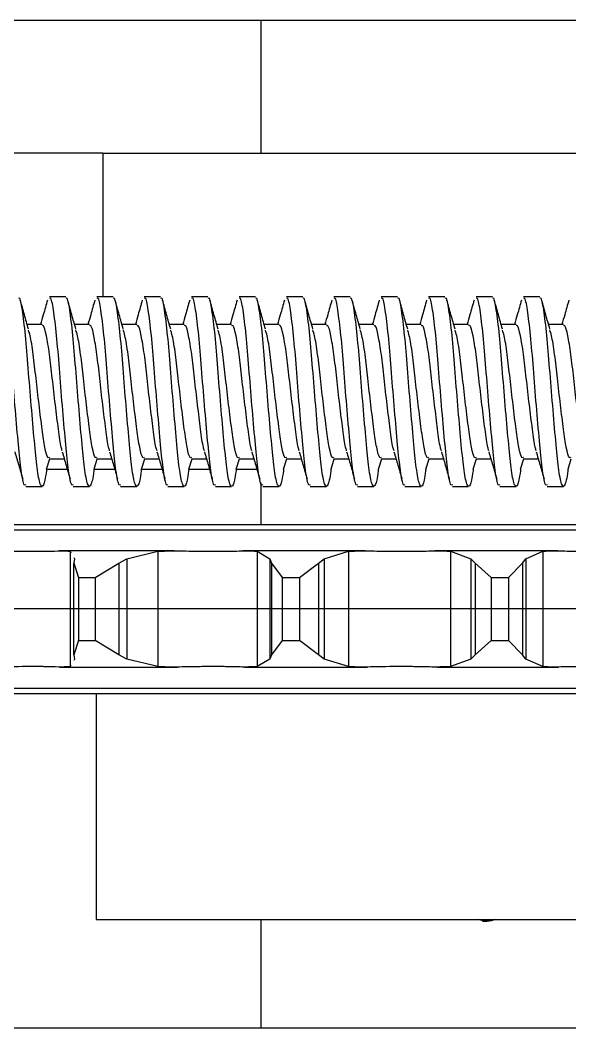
# Model space of a CAD drawing. Header units: millimetres. Extents: x -2889 to 8174, y 2447 to 8478.
# Drawn here: x 1613.03 to 1616.51, y 3396.24 to 3402.62 of the extents above; entities that cross this region are included whole.
import ezdxf

# ---------------------------------------------------------------- set-up
doc = ezdxf.new("R2010")
doc.units = ezdxf.units.MM

msp = doc.modelspace()

# ---------------------------------------------------------------- linework, layer by layer
at = {"color": 7, "linetype": 'Continuous', "lineweight": 25}
for p, q in [((1610.1239, 3402.6155), (1617.8341, 3402.6155)), ((1614.5499, 3402.6155), (1614.5499, 3401.7735)), ((1613.5499, 3401.7735), (1612.3499, 3401.7735)), ((1613.5499, 3401.7735), (1613.5499, 3400.8655)), ((1613.5499, 3401.7735), (1617.8341, 3401.7735)), ((1613.3146, 3400.8655), (1613.2115, 3400.8655)), ((1613.6146, 3400.8655), (1613.5115, 3400.8655)), ((1613.9146, 3400.8655), (1613.8115, 3400.8655)), ((1614.2146, 3400.8655), (1614.1115, 3400.8655)), ((1614.5146, 3400.8655), (1614.4115, 3400.8655)), ((1614.8146, 3400.8655), (1614.7115, 3400.8655)), ((1615.1146, 3400.8655), (1615.0115, 3400.8655)), ((1615.4146, 3400.8655), (1615.3115, 3400.8655)), ((1615.7146, 3400.8655), (1615.6115, 3400.8655)), ((1616.0146, 3400.8655), (1615.9115, 3400.8655)), ((1616.3146, 3400.8655), (1616.2115, 3400.8655)), ((1613.1646, 3400.6905), (1613.0704, 3400.6905)), ((1613.4646, 3400.6905), (1613.3704, 3400.6905)), ((1613.7646, 3400.6905), (1613.6704, 3400.6905)), ((1614.0646, 3400.6905), (1613.9704, 3400.6905)), ((1614.3646, 3400.6905), (1614.2704, 3400.6905)), ((1614.6646, 3400.6905), (1614.5704, 3400.6905)), ((1614.9646, 3400.6905), (1614.8704, 3400.6905)), ((1615.2646, 3400.6905), (1615.1704, 3400.6905)), ((1615.5646, 3400.6905), (1615.4704, 3400.6905)), ((1615.8646, 3400.6905), (1615.7704, 3400.6905)), ((1616.1646, 3400.6905), (1616.0704, 3400.6905)), ((1616.4646, 3400.6905), (1616.3704, 3400.6905)), ((1613.1936, 3399.775), (1613.2142, 3399.8405)), ((1613.2115, 3399.8405), (1613.3052, 3399.8405)), ((1613.4936, 3399.775), (1613.5142, 3399.8405)), ((1613.5115, 3399.8405), (1613.6052, 3399.8405)), ((1613.7936, 3399.775), (1613.8142, 3399.8405)), ((1613.8115, 3399.8405), (1613.9052, 3399.8405)), ((1614.0936, 3399.775), (1614.1142, 3399.8405)), ((1614.1115, 3399.8405), (1614.2052, 3399.8405)), ((1614.3936, 3399.775), (1614.4142, 3399.8405)), ((1614.4115, 3399.8405), (1614.5052, 3399.8405)), ((1614.6936, 3399.775), (1614.7142, 3399.8405)), ((1614.7115, 3399.8405), (1614.8052, 3399.8405)), ((1614.9936, 3399.775), (1615.0142, 3399.8405)), ((1615.0115, 3399.8405), (1615.1052, 3399.8405)), ((1615.2936, 3399.775), (1615.3142, 3399.8405)), ((1615.3115, 3399.8405), (1615.4052, 3399.8405)), ((1615.5936, 3399.775), (1615.6142, 3399.8405)), ((1615.6115, 3399.8405), (1615.7052, 3399.8405)), ((1615.8936, 3399.775), (1615.9142, 3399.8405)), ((1615.9115, 3399.8405), (1616.0052, 3399.8405)), ((1616.1936, 3399.775), (1616.2142, 3399.8405)), ((1616.2115, 3399.8405), (1616.3052, 3399.8405)), ((1616.4936, 3399.775), (1616.5142, 3399.8405)), ((1613.3248, 3399.7735), (1613.1931, 3399.7735)), ((1613.6248, 3399.7735), (1613.4931, 3399.7735)), ((1613.9248, 3399.7735), (1613.7931, 3399.7735)), ((1614.2248, 3399.7735), (1614.0931, 3399.7735)), ((1614.5248, 3399.7735), (1614.3931, 3399.7735)), ((1613.0615, 3399.6655), (1613.1646, 3399.6655)), ((1613.3615, 3399.6655), (1613.4646, 3399.6655)), ((1613.6615, 3399.6655), (1613.7646, 3399.6655)), ((1613.9615, 3399.6655), (1614.0646, 3399.6655)), ((1614.2615, 3399.6655), (1614.3646, 3399.6655)), ((1614.5499, 3399.6886), (1614.5499, 3399.4259)), ((1614.5615, 3399.6655), (1614.6646, 3399.6655)), ((1614.8615, 3399.6655), (1614.9646, 3399.6655)), ((1615.1615, 3399.6655), (1615.2646, 3399.6655)), ((1615.4615, 3399.6655), (1615.5646, 3399.6655)), ((1615.7615, 3399.6655), (1615.8646, 3399.6655)), ((1616.0615, 3399.6655), (1616.1646, 3399.6655)), ((1616.3615, 3399.6655), (1616.4646, 3399.6655)), ((1609.2983, 3399.4259), (1617.8341, 3399.4259)), ((1613.0383, 3399.256), (1613.172, 3399.256)), ((1614.0013, 3399.2585), (1613.2732, 3399.2585)), ((1613.3417, 3399.2558), (1613.347, 3399.247)), ((1613.3417, 3399.2558), (1613.3417, 3398.5262)), ((1613.7007, 3399.209), (1613.8971, 3399.2558)), ((1613.8971, 3399.2558), (1613.8971, 3398.5262)), ((1614.1764, 3399.256), (1614.3179, 3399.256)), ((1615.2099, 3399.2585), (1614.4354, 3399.2585)), ((1614.5269, 3399.2558), (1614.6058, 3399.209)), ((1614.5269, 3399.2558), (1614.5269, 3398.5262)), ((1614.9505, 3399.209), (1615.1052, 3399.2558)), ((1615.1052, 3399.2558), (1615.1052, 3398.5262)), ((1615.3637, 3399.256), (1615.5088, 3399.256)), ((1616.4284, 3399.2585), (1615.6497, 3399.2585)), ((1615.7508, 3399.2558), (1615.8781, 3399.209)), ((1615.7508, 3399.2558), (1615.7508, 3398.5262)), ((1616.226, 3399.209), (1616.3345, 3399.2558)), ((1616.3345, 3399.2558), (1616.3345, 3398.5262)), ((1613.3646, 3399.1805), (1613.3646, 3398.6016)), ((1613.365, 3399.217), (1613.3697, 3399.209)), ((1613.3697, 3399.209), (1613.3653, 3399.1805)), ((1613.3653, 3399.1805), (1613.3961, 3399.0909)), ((1613.5003, 3399.0909), (1613.6509, 3399.1805)), ((1613.6509, 3399.1805), (1613.7007, 3399.209)), ((1613.6509, 3399.1805), (1613.6509, 3398.6016)), ((1613.7007, 3399.209), (1613.7007, 3398.573)), ((1614.6058, 3399.209), (1614.6172, 3399.1805)), ((1614.6058, 3399.209), (1614.6058, 3398.573)), ((1614.6172, 3399.1805), (1614.6846, 3399.0909)), ((1614.6172, 3399.1805), (1614.6172, 3398.6016)), ((1614.7931, 3399.0909), (1614.9146, 3399.1805)), ((1614.9146, 3399.1805), (1614.9505, 3399.209)), ((1614.9146, 3399.1805), (1614.9146, 3398.6016)), ((1614.9505, 3399.209), (1614.9505, 3398.573)), ((1615.8781, 3399.209), (1615.905, 3399.1805)), ((1615.8781, 3399.209), (1615.8781, 3398.573)), ((1615.905, 3399.1805), (1616.0069, 3399.0909)), ((1615.905, 3399.1805), (1615.905, 3398.6016)), ((1616.1165, 3399.0909), (1616.2051, 3399.1805)), ((1616.2051, 3399.1805), (1616.226, 3399.209)), ((1616.2051, 3399.1805), (1616.2051, 3398.6016)), ((1616.226, 3399.209), (1616.226, 3398.573)), ((1613.3961, 3399.0909), (1613.5003, 3399.0909)), ((1613.3961, 3399.0909), (1613.3961, 3398.6911)), ((1613.5003, 3399.0909), (1613.5003, 3398.6911)), ((1614.6846, 3399.0909), (1614.7931, 3399.0909)), ((1614.6846, 3399.0909), (1614.6846, 3398.6911)), ((1614.7931, 3399.0909), (1614.7931, 3398.6911)), ((1616.0069, 3399.0909), (1616.1165, 3399.0909)), ((1616.0069, 3399.0909), (1616.0069, 3398.6911)), ((1616.1165, 3399.0909), (1616.1165, 3398.6911)), ((1613.3961, 3398.6911), (1613.3653, 3398.6016)), ((1613.3961, 3398.6911), (1613.5003, 3398.6911)), ((1613.6509, 3398.6016), (1613.5003, 3398.6911)), ((1614.6846, 3398.6911), (1614.6172, 3398.6016)), ((1614.6846, 3398.6911), (1614.7931, 3398.6911)), ((1614.9146, 3398.6016), (1614.7931, 3398.6911)), ((1616.0069, 3398.6911), (1615.905, 3398.6016)), ((1616.0069, 3398.6911), (1616.1165, 3398.6911)), ((1616.2051, 3398.6016), (1616.1165, 3398.6911)), ((1613.3653, 3398.6016), (1613.3697, 3398.573)), ((1613.7007, 3398.573), (1613.6509, 3398.6016)), ((1614.6172, 3398.6016), (1614.6058, 3398.573)), ((1614.9505, 3398.573), (1614.9146, 3398.6016)), ((1615.905, 3398.6016), (1615.8781, 3398.573)), ((1616.226, 3398.573), (1616.2051, 3398.6016)), ((1613.172, 3398.526), (1613.0383, 3398.526)), ((1613.2764, 3398.5235), (1614.0188, 3398.5235)), ((1613.347, 3398.535), (1613.3417, 3398.5262)), ((1613.3697, 3398.573), (1613.365, 3398.5651)), ((1613.8971, 3398.5262), (1613.7007, 3398.573)), ((1614.3179, 3398.526), (1614.1764, 3398.526)), ((1614.4481, 3398.5235), (1615.2215, 3398.5235)), ((1614.6058, 3398.573), (1614.5269, 3398.5262)), ((1615.1052, 3398.5262), (1614.9505, 3398.573)), ((1615.5088, 3398.526), (1615.3637, 3398.526)), ((1615.6682, 3398.5235), (1616.4312, 3398.5235)), ((1615.8781, 3398.573), (1615.7508, 3398.5262)), ((1616.3345, 3398.5262), (1616.226, 3398.573)), ((1609.2983, 3398.3561), (1617.8341, 3398.3561)), ((1613.5075, 3398.3561), (1613.5075, 3396.9259)), ((1613.5075, 3396.9259), (1618.0922, 3396.9259)), ((1614.5499, 3396.9259), (1614.5499, 3396.2412)), ((1615.9516, 3396.9155), (1615.9819, 3396.9155)), ((1606.6739, 3396.2412), (1628.6739, 3396.2412))]:
    msp.add_line(p, q, dxfattribs=at)
at = {"color": 8, "linetype": 'Continuous', "lineweight": 25}
for p, q in [((1609.2983, 3399.392), (1617.8341, 3399.392)), ((1609.2983, 3398.3901), (1617.8341, 3398.3901))]:
    msp.add_line(p, q, dxfattribs=at)
msp.add_line((1658.7677, 3398.891), (1608.8239, 3398.891))
at = {"color": 7, "linetype": 'Continuous', "lineweight": 25}
for points, knots in [([(1613.0615, 3399.6769), (1613.0585, 3399.6747), (1613.0494, 3399.668), (1613.0322, 3399.7566), (1613.0153, 3399.9231), (1612.9957, 3400.1459), (1612.9762, 3400.3855), (1612.9593, 3400.6089), (1612.9388, 3400.7745), (1612.9238, 3400.8627), (1612.9146, 3400.8563), (1612.9115, 3400.8541)], [0, 0, 0, 0, 0.061748, 0.189116, 0.311408, 0.437663, 0.563918, 0.68621, 0.813578, 0.937663, 1, 1, 1, 1]), ([(1613.1936, 3399.7779), (1613.1932, 3399.7737), (1613.1862, 3399.714), (1613.1739, 3399.6666), (1613.1558, 3399.6603), (1613.1353, 3399.754), (1613.1184, 3399.9238), (1613.0989, 3400.1457), (1613.0793, 3400.3856), (1613.0624, 3400.6089), (1613.0419, 3400.7745), (1613.0269, 3400.8627), (1613.0177, 3400.8563), (1613.0146, 3400.8541)], [0, 0, 0, 0, 0.007835, 0.111603, 0.215371, 0.321885, 0.424154, 0.529736, 0.635319, 0.737588, 0.844102, 0.947869, 1, 1, 1, 1]), ([(1613.0788, 3400.6612), (1613.0701, 3400.6914), (1613.0526, 3400.7523), (1613.0356, 3400.8135), (1613.027, 3400.8443)], [0, 0, 0, 0, 0.496763, 1, 1, 1, 1]), ([(1613.1989, 3400.8445), (1613.1902, 3400.8136), (1613.1757, 3400.7622), (1613.1609, 3400.711), (1613.155, 3400.6905)], [0, 0, 0, 0, 0.600237, 1, 1, 1, 1]), ([(1613.3615, 3399.6769), (1613.3585, 3399.6747), (1613.3494, 3399.668), (1613.3322, 3399.7566), (1613.3153, 3399.9231), (1613.2957, 3400.1459), (1613.2762, 3400.3855), (1613.2593, 3400.6089), (1613.2388, 3400.7745), (1613.2238, 3400.8627), (1613.2146, 3400.8563), (1613.2115, 3400.8541)], [0, 0, 0, 0, 0.061748, 0.189116, 0.311408, 0.437663, 0.563918, 0.68621, 0.813578, 0.937663, 1, 1, 1, 1]), ([(1613.4936, 3399.7779), (1613.4932, 3399.7737), (1613.4862, 3399.714), (1613.4739, 3399.6666), (1613.4558, 3399.6603), (1613.4353, 3399.754), (1613.4184, 3399.9238), (1613.3989, 3400.1457), (1613.3793, 3400.3856), (1613.3624, 3400.6089), (1613.3419, 3400.7745), (1613.3269, 3400.8627), (1613.3177, 3400.8563), (1613.3146, 3400.8541)], [0, 0, 0, 0, 0.007835, 0.111603, 0.215371, 0.321885, 0.424154, 0.529736, 0.635319, 0.737588, 0.844102, 0.947869, 1, 1, 1, 1]), ([(1613.3788, 3400.6612), (1613.3701, 3400.6914), (1613.3526, 3400.7523), (1613.3356, 3400.8135), (1613.327, 3400.8443)], [0, 0, 0, 0, 0.496763, 1, 1, 1, 1]), ([(1613.4989, 3400.8445), (1613.4902, 3400.8136), (1613.4757, 3400.7622), (1613.4609, 3400.711), (1613.455, 3400.6905)], [0, 0, 0, 0, 0.600237, 1, 1, 1, 1]), ([(1613.6615, 3399.6769), (1613.6585, 3399.6747), (1613.6494, 3399.668), (1613.6322, 3399.7566), (1613.6153, 3399.9231), (1613.5957, 3400.1459), (1613.5762, 3400.3855), (1613.5593, 3400.6089), (1613.5388, 3400.7745), (1613.5238, 3400.8627), (1613.5146, 3400.8563), (1613.5115, 3400.8541)], [0, 0, 0, 0, 0.061748, 0.189116, 0.311408, 0.437663, 0.563918, 0.68621, 0.813578, 0.937663, 1, 1, 1, 1]), ([(1613.7936, 3399.7779), (1613.7932, 3399.7737), (1613.7862, 3399.714), (1613.7739, 3399.6666), (1613.7558, 3399.6603), (1613.7353, 3399.754), (1613.7184, 3399.9238), (1613.6989, 3400.1457), (1613.6793, 3400.3856), (1613.6624, 3400.6089), (1613.6419, 3400.7745), (1613.6269, 3400.8627), (1613.6177, 3400.8563), (1613.6146, 3400.8541)], [0, 0, 0, 0, 0.007835, 0.111603, 0.215371, 0.321885, 0.424154, 0.529736, 0.635319, 0.737588, 0.844102, 0.947869, 1, 1, 1, 1]), ([(1613.6788, 3400.6612), (1613.6701, 3400.6914), (1613.6526, 3400.7523), (1613.6356, 3400.8135), (1613.627, 3400.8443)], [0, 0, 0, 0, 0.496763, 1, 1, 1, 1]), ([(1613.7989, 3400.8445), (1613.7902, 3400.8136), (1613.7757, 3400.7622), (1613.7609, 3400.711), (1613.755, 3400.6905)], [0, 0, 0, 0, 0.600237, 1, 1, 1, 1]), ([(1613.9615, 3399.6769), (1613.9585, 3399.6747), (1613.9494, 3399.668), (1613.9322, 3399.7566), (1613.9153, 3399.9231), (1613.8957, 3400.1459), (1613.8762, 3400.3855), (1613.8593, 3400.6089), (1613.8388, 3400.7745), (1613.8238, 3400.8627), (1613.8146, 3400.8563), (1613.8115, 3400.8541)], [0, 0, 0, 0, 0.061748, 0.189116, 0.311408, 0.437663, 0.563918, 0.68621, 0.813578, 0.937663, 1, 1, 1, 1]), ([(1614.0936, 3399.7779), (1614.0932, 3399.7737), (1614.0862, 3399.714), (1614.0739, 3399.6666), (1614.0558, 3399.6603), (1614.0353, 3399.754), (1614.0184, 3399.9238), (1613.9989, 3400.1457), (1613.9793, 3400.3856), (1613.9624, 3400.6089), (1613.9419, 3400.7745), (1613.9269, 3400.8627), (1613.9177, 3400.8563), (1613.9146, 3400.8541)], [0, 0, 0, 0, 0.007835, 0.111603, 0.215371, 0.321885, 0.424154, 0.529736, 0.635319, 0.737588, 0.844102, 0.947869, 1, 1, 1, 1]), ([(1613.9788, 3400.6612), (1613.9701, 3400.6914), (1613.9526, 3400.7523), (1613.9356, 3400.8135), (1613.927, 3400.8443)], [0, 0, 0, 0, 0.496763, 1, 1, 1, 1]), ([(1614.0989, 3400.8445), (1614.0902, 3400.8136), (1614.0757, 3400.7622), (1614.0609, 3400.711), (1614.055, 3400.6905)], [0, 0, 0, 0, 0.6002372, 1, 1, 1, 1]), ([(1614.2615, 3399.6769), (1614.2585, 3399.6747), (1614.2494, 3399.668), (1614.2322, 3399.7566), (1614.2153, 3399.9231), (1614.1957, 3400.1459), (1614.1762, 3400.3855), (1614.1593, 3400.6089), (1614.1388, 3400.7745), (1614.1238, 3400.8627), (1614.1146, 3400.8563), (1614.1115, 3400.8541)], [0, 0, 0, 0, 0.061748, 0.189116, 0.311408, 0.437663, 0.563918, 0.68621, 0.813578, 0.937663, 1, 1, 1, 1]), ([(1614.3936, 3399.7779), (1614.3932, 3399.7737), (1614.3862, 3399.714), (1614.3739, 3399.6666), (1614.3558, 3399.6603), (1614.3353, 3399.754), (1614.3184, 3399.9238), (1614.2989, 3400.1457), (1614.2793, 3400.3856), (1614.2624, 3400.6089), (1614.2419, 3400.7745), (1614.2269, 3400.8627), (1614.2177, 3400.8563), (1614.2146, 3400.8541)], [0, 0, 0, 0, 0.007835, 0.111603, 0.215371, 0.321885, 0.424154, 0.529736, 0.635319, 0.737588, 0.844102, 0.947869, 1, 1, 1, 1]), ([(1614.2788, 3400.6612), (1614.2701, 3400.6914), (1614.2526, 3400.7523), (1614.2356, 3400.8135), (1614.227, 3400.8443)], [0, 0, 0, 0, 0.496763, 1, 1, 1, 1]), ([(1614.3989, 3400.8445), (1614.3902, 3400.8136), (1614.3757, 3400.7622), (1614.3609, 3400.711), (1614.355, 3400.6905)], [0, 0, 0, 0, 0.6002372, 1, 1, 1, 1]), ([(1614.5615, 3399.6769), (1614.5585, 3399.6747), (1614.5494, 3399.668), (1614.5322, 3399.7566), (1614.5153, 3399.9231), (1614.4957, 3400.1459), (1614.4762, 3400.3855), (1614.4593, 3400.6089), (1614.4388, 3400.7745), (1614.4238, 3400.8627), (1614.4146, 3400.8563), (1614.4115, 3400.8541)], [0, 0, 0, 0, 0.061748, 0.189116, 0.311408, 0.437663, 0.563918, 0.68621, 0.813578, 0.937663, 1, 1, 1, 1]), ([(1614.6936, 3399.7779), (1614.6932, 3399.7737), (1614.6862, 3399.714), (1614.6739, 3399.6666), (1614.6558, 3399.6603), (1614.6353, 3399.754), (1614.6184, 3399.9238), (1614.5989, 3400.1457), (1614.5793, 3400.3856), (1614.5624, 3400.6089), (1614.5419, 3400.7745), (1614.5269, 3400.8627), (1614.5177, 3400.8563), (1614.5146, 3400.8541)], [0, 0, 0, 0, 0.007835, 0.111603, 0.215371, 0.321885, 0.424154, 0.529736, 0.635319, 0.737588, 0.844102, 0.947869, 1, 1, 1, 1]), ([(1614.5788, 3400.6612), (1614.5701, 3400.6914), (1614.5526, 3400.7523), (1614.5356, 3400.8135), (1614.527, 3400.8443)], [0, 0, 0, 0, 0.496763, 1, 1, 1, 1]), ([(1614.6989, 3400.8445), (1614.6902, 3400.8136), (1614.6757, 3400.7622), (1614.6609, 3400.711), (1614.655, 3400.6905)], [0, 0, 0, 0, 0.600237, 1, 1, 1, 1]), ([(1614.8615, 3399.6769), (1614.8585, 3399.6747), (1614.8494, 3399.668), (1614.8322, 3399.7566), (1614.8153, 3399.9231), (1614.7957, 3400.1459), (1614.7762, 3400.3855), (1614.7593, 3400.6089), (1614.7388, 3400.7745), (1614.7238, 3400.8627), (1614.7146, 3400.8563), (1614.7115, 3400.8541)], [0, 0, 0, 0, 0.061748, 0.189116, 0.311408, 0.437663, 0.563918, 0.68621, 0.813578, 0.937663, 1, 1, 1, 1]), ([(1614.9936, 3399.7779), (1614.9932, 3399.7737), (1614.9862, 3399.714), (1614.9739, 3399.6666), (1614.9558, 3399.6603), (1614.9353, 3399.754), (1614.9184, 3399.9238), (1614.8989, 3400.1457), (1614.8793, 3400.3856), (1614.8624, 3400.6089), (1614.8419, 3400.7745), (1614.8269, 3400.8627), (1614.8177, 3400.8563), (1614.8146, 3400.8541)], [0, 0, 0, 0, 0.007835, 0.111603, 0.215371, 0.321885, 0.424154, 0.529736, 0.635319, 0.737588, 0.844102, 0.947869, 1, 1, 1, 1]), ([(1614.8788, 3400.6612), (1614.8701, 3400.6914), (1614.8526, 3400.7523), (1614.8356, 3400.8135), (1614.827, 3400.8443)], [0, 0, 0, 0, 0.496763, 1, 1, 1, 1]), ([(1614.9989, 3400.8445), (1614.9902, 3400.8136), (1614.9757, 3400.7622), (1614.9609, 3400.711), (1614.955, 3400.6905)], [0, 0, 0, 0, 0.600237, 1, 1, 1, 1]), ([(1615.1615, 3399.6769), (1615.1585, 3399.6747), (1615.1494, 3399.668), (1615.1322, 3399.7566), (1615.1153, 3399.9231), (1615.0957, 3400.1459), (1615.0762, 3400.3855), (1615.0593, 3400.6089), (1615.0388, 3400.7745), (1615.0238, 3400.8627), (1615.0146, 3400.8563), (1615.0115, 3400.8541)], [0, 0, 0, 0, 0.061748, 0.189116, 0.311408, 0.437663, 0.563918, 0.68621, 0.813578, 0.937663, 1, 1, 1, 1]), ([(1615.2936, 3399.7779), (1615.2932, 3399.7737), (1615.2862, 3399.714), (1615.2739, 3399.6666), (1615.2558, 3399.6603), (1615.2353, 3399.754), (1615.2184, 3399.9238), (1615.1989, 3400.1457), (1615.1793, 3400.3856), (1615.1624, 3400.6089), (1615.1419, 3400.7745), (1615.1269, 3400.8627), (1615.1177, 3400.8563), (1615.1146, 3400.8541)], [0, 0, 0, 0, 0.007835, 0.111603, 0.215371, 0.321885, 0.424154, 0.529736, 0.635319, 0.737588, 0.844102, 0.947869, 1, 1, 1, 1]), ([(1615.1788, 3400.6612), (1615.1701, 3400.6914), (1615.1526, 3400.7523), (1615.1356, 3400.8135), (1615.127, 3400.8443)], [0, 0, 0, 0, 0.496763, 1, 1, 1, 1]), ([(1615.2989, 3400.8445), (1615.2902, 3400.8136), (1615.2757, 3400.7622), (1615.2609, 3400.711), (1615.255, 3400.6905)], [0, 0, 0, 0, 0.600237, 1, 1, 1, 1]), ([(1615.4615, 3399.6769), (1615.4585, 3399.6747), (1615.4494, 3399.668), (1615.4322, 3399.7566), (1615.4153, 3399.9231), (1615.3957, 3400.1459), (1615.3762, 3400.3855), (1615.3593, 3400.6089), (1615.3388, 3400.7745), (1615.3238, 3400.8627), (1615.3146, 3400.8563), (1615.3115, 3400.8541)], [0, 0, 0, 0, 0.061748, 0.189116, 0.311408, 0.437663, 0.563918, 0.68621, 0.813578, 0.937663, 1, 1, 1, 1]), ([(1615.5936, 3399.7779), (1615.5932, 3399.7737), (1615.5862, 3399.714), (1615.5739, 3399.6666), (1615.5558, 3399.6603), (1615.5353, 3399.754), (1615.5184, 3399.9238), (1615.4989, 3400.1457), (1615.4793, 3400.3856), (1615.4624, 3400.6089), (1615.4419, 3400.7745), (1615.4269, 3400.8627), (1615.4177, 3400.8563), (1615.4146, 3400.8541)], [0, 0, 0, 0, 0.007835, 0.111603, 0.215371, 0.321885, 0.424154, 0.529736, 0.635319, 0.737588, 0.844102, 0.947869, 1, 1, 1, 1]), ([(1615.4788, 3400.6612), (1615.4701, 3400.6914), (1615.4526, 3400.7523), (1615.4356, 3400.8135), (1615.427, 3400.8443)], [0, 0, 0, 0, 0.496763, 1, 1, 1, 1]), ([(1615.5989, 3400.8445), (1615.5902, 3400.8136), (1615.5757, 3400.7622), (1615.5609, 3400.711), (1615.555, 3400.6905)], [0, 0, 0, 0, 0.600237, 1, 1, 1, 1]), ([(1615.7615, 3399.6769), (1615.7585, 3399.6747), (1615.7494, 3399.668), (1615.7322, 3399.7566), (1615.7153, 3399.9231), (1615.6957, 3400.1459), (1615.6762, 3400.3855), (1615.6593, 3400.6089), (1615.6388, 3400.7745), (1615.6238, 3400.8627), (1615.6146, 3400.8563), (1615.6115, 3400.8541)], [0, 0, 0, 0, 0.061748, 0.189116, 0.311408, 0.437663, 0.563918, 0.68621, 0.813578, 0.937663, 1, 1, 1, 1]), ([(1615.8936, 3399.7779), (1615.8932, 3399.7737), (1615.8862, 3399.714), (1615.8739, 3399.6666), (1615.8558, 3399.6603), (1615.8353, 3399.754), (1615.8184, 3399.9238), (1615.7989, 3400.1457), (1615.7793, 3400.3856), (1615.7624, 3400.6089), (1615.7419, 3400.7745), (1615.7269, 3400.8627), (1615.7177, 3400.8563), (1615.7146, 3400.8541)], [0, 0, 0, 0, 0.007835, 0.111603, 0.215371, 0.321885, 0.424154, 0.529736, 0.635319, 0.737588, 0.844102, 0.947869, 1, 1, 1, 1]), ([(1615.7788, 3400.6612), (1615.7701, 3400.6914), (1615.7526, 3400.7523), (1615.7356, 3400.8135), (1615.727, 3400.8443)], [0, 0, 0, 0, 0.496763, 1, 1, 1, 1]), ([(1615.8989, 3400.8445), (1615.8902, 3400.8136), (1615.8757, 3400.7622), (1615.8609, 3400.711), (1615.855, 3400.6905)], [0, 0, 0, 0, 0.6002372, 1, 1, 1, 1]), ([(1616.0615, 3399.6769), (1616.0585, 3399.6747), (1616.0494, 3399.668), (1616.0322, 3399.7566), (1616.0153, 3399.9231), (1615.9957, 3400.1459), (1615.9762, 3400.3855), (1615.9593, 3400.6089), (1615.9388, 3400.7745), (1615.9238, 3400.8627), (1615.9146, 3400.8563), (1615.9115, 3400.8541)], [0, 0, 0, 0, 0.061748, 0.189116, 0.311408, 0.437663, 0.563918, 0.68621, 0.813578, 0.937663, 1, 1, 1, 1]), ([(1616.1936, 3399.7779), (1616.1932, 3399.7737), (1616.1862, 3399.714), (1616.1739, 3399.6666), (1616.1558, 3399.6603), (1616.1353, 3399.754), (1616.1184, 3399.9238), (1616.0989, 3400.1457), (1616.0793, 3400.3856), (1616.0624, 3400.6089), (1616.0419, 3400.7745), (1616.0269, 3400.8627), (1616.0177, 3400.8563), (1616.0146, 3400.8541)], [0, 0, 0, 0, 0.007835, 0.111603, 0.215371, 0.321885, 0.424154, 0.529736, 0.635319, 0.737588, 0.844102, 0.947869, 1, 1, 1, 1]), ([(1616.0788, 3400.6612), (1616.0701, 3400.6914), (1616.0526, 3400.7523), (1616.0356, 3400.8135), (1616.027, 3400.8443)], [0, 0, 0, 0, 0.496763, 1, 1, 1, 1]), ([(1616.1989, 3400.8445), (1616.1902, 3400.8136), (1616.1757, 3400.7622), (1616.1609, 3400.711), (1616.155, 3400.6905)], [0, 0, 0, 0, 0.6002372, 1, 1, 1, 1]), ([(1616.3615, 3399.6769), (1616.3585, 3399.6747), (1616.3494, 3399.668), (1616.3322, 3399.7566), (1616.3153, 3399.9231), (1616.2957, 3400.1459), (1616.2762, 3400.3855), (1616.2593, 3400.6089), (1616.2388, 3400.7745), (1616.2238, 3400.8627), (1616.2146, 3400.8563), (1616.2115, 3400.8541)], [0, 0, 0, 0, 0.061748, 0.189116, 0.311408, 0.437663, 0.563918, 0.68621, 0.813578, 0.937663, 1, 1, 1, 1]), ([(1616.4936, 3399.7779), (1616.4932, 3399.7737), (1616.4862, 3399.714), (1616.4739, 3399.6666), (1616.4558, 3399.6603), (1616.4353, 3399.754), (1616.4184, 3399.9238), (1616.3989, 3400.1457), (1616.3793, 3400.3856), (1616.3624, 3400.6089), (1616.3419, 3400.7745), (1616.3269, 3400.8627), (1616.3177, 3400.8563), (1616.3146, 3400.8541)], [0, 0, 0, 0, 0.007835, 0.111603, 0.215371, 0.321885, 0.424154, 0.529736, 0.635319, 0.737588, 0.844102, 0.947869, 1, 1, 1, 1]), ([(1616.3788, 3400.6612), (1616.3701, 3400.6914), (1616.3526, 3400.7523), (1616.3356, 3400.8135), (1616.327, 3400.8443)], [0, 0, 0, 0, 0.4967634, 1, 1, 1, 1]), ([(1616.4989, 3400.8445), (1616.4902, 3400.8136), (1616.4757, 3400.7622), (1616.4609, 3400.711), (1616.455, 3400.6905)], [0, 0, 0, 0, 0.600237, 1, 1, 1, 1]), ([(1613.2923, 3399.8918), (1613.29, 3399.8983), (1613.2814, 3399.9233), (1613.2685, 3400.0262), (1613.2488, 3400.1799), (1613.2293, 3400.3507), (1613.2124, 3400.5087), (1613.1919, 3400.626), (1613.1769, 3400.6885), (1613.1677, 3400.684), (1613.1646, 3400.6824)], [0, 0, 0, 0, 0.0495, 0.192812, 0.340828, 0.488844, 0.632157, 0.781495, 0.926935, 1, 1, 1, 1]), ([(1613.5923, 3399.8918), (1613.59, 3399.8983), (1613.5814, 3399.9233), (1613.5685, 3400.0262), (1613.5488, 3400.1799), (1613.5293, 3400.3507), (1613.5124, 3400.5087), (1613.4919, 3400.626), (1613.4769, 3400.6885), (1613.4677, 3400.684), (1613.4646, 3400.6824)], [0, 0, 0, 0, 0.0494996, 0.1928124, 0.3408281, 0.4888438, 0.6321566, 0.7814951, 0.9269347, 1, 1, 1, 1]), ([(1613.8923, 3399.8918), (1613.89, 3399.8983), (1613.8814, 3399.9233), (1613.8685, 3400.0262), (1613.8488, 3400.1799), (1613.8293, 3400.3507), (1613.8124, 3400.5087), (1613.7919, 3400.626), (1613.7769, 3400.6885), (1613.7677, 3400.684), (1613.7646, 3400.6824)], [0, 0, 0, 0, 0.0495, 0.192812, 0.340828, 0.488844, 0.632157, 0.781495, 0.926935, 1, 1, 1, 1]), ([(1614.1923, 3399.8918), (1614.19, 3399.8983), (1614.1814, 3399.9233), (1614.1685, 3400.0262), (1614.1488, 3400.1799), (1614.1293, 3400.3507), (1614.1124, 3400.5087), (1614.0919, 3400.626), (1614.0769, 3400.6885), (1614.0677, 3400.684), (1614.0646, 3400.6824)], [0, 0, 0, 0, 0.0494996, 0.1928124, 0.3408281, 0.4888438, 0.6321566, 0.7814951, 0.9269347, 1, 1, 1, 1]), ([(1614.4923, 3399.8918), (1614.49, 3399.8983), (1614.4814, 3399.9233), (1614.4685, 3400.0262), (1614.4488, 3400.1799), (1614.4293, 3400.3507), (1614.4124, 3400.5087), (1614.3919, 3400.626), (1614.3769, 3400.6885), (1614.3677, 3400.684), (1614.3646, 3400.6824)], [0, 0, 0, 0, 0.0494996, 0.1928124, 0.3408281, 0.4888438, 0.6321566, 0.7814951, 0.9269347, 1, 1, 1, 1]), ([(1614.7923, 3399.8918), (1614.79, 3399.8983), (1614.7814, 3399.9233), (1614.7685, 3400.0262), (1614.7488, 3400.1799), (1614.7293, 3400.3507), (1614.7124, 3400.5087), (1614.6919, 3400.626), (1614.6769, 3400.6885), (1614.6677, 3400.684), (1614.6646, 3400.6824)], [0, 0, 0, 0, 0.0495, 0.192812, 0.340828, 0.488844, 0.632157, 0.781495, 0.926935, 1, 1, 1, 1]), ([(1615.0923, 3399.8918), (1615.09, 3399.8983), (1615.0814, 3399.9233), (1615.0685, 3400.0262), (1615.0488, 3400.1799), (1615.0293, 3400.3507), (1615.0124, 3400.5087), (1614.9919, 3400.626), (1614.9769, 3400.6885), (1614.9677, 3400.684), (1614.9646, 3400.6824)], [0, 0, 0, 0, 0.0495, 0.192812, 0.340828, 0.488844, 0.632157, 0.781495, 0.926935, 1, 1, 1, 1]), ([(1615.3923, 3399.8918), (1615.39, 3399.8983), (1615.3814, 3399.9233), (1615.3685, 3400.0262), (1615.3488, 3400.1799), (1615.3293, 3400.3507), (1615.3124, 3400.5087), (1615.2919, 3400.626), (1615.2769, 3400.6885), (1615.2677, 3400.684), (1615.2646, 3400.6824)], [0, 0, 0, 0, 0.0495, 0.192812, 0.340828, 0.488844, 0.632157, 0.781495, 0.926935, 1, 1, 1, 1]), ([(1615.6923, 3399.8918), (1615.69, 3399.8983), (1615.6814, 3399.9233), (1615.6685, 3400.0262), (1615.6488, 3400.1799), (1615.6293, 3400.3507), (1615.6124, 3400.5087), (1615.5919, 3400.626), (1615.5769, 3400.6885), (1615.5677, 3400.684), (1615.5646, 3400.6824)], [0, 0, 0, 0, 0.0495, 0.192812, 0.340828, 0.488844, 0.632157, 0.781495, 0.926935, 1, 1, 1, 1]), ([(1615.9923, 3399.8918), (1615.99, 3399.8983), (1615.9814, 3399.9233), (1615.9685, 3400.0262), (1615.9488, 3400.1799), (1615.9293, 3400.3507), (1615.9124, 3400.5087), (1615.8919, 3400.626), (1615.8769, 3400.6885), (1615.8677, 3400.684), (1615.8646, 3400.6824)], [0, 0, 0, 0, 0.0495, 0.192812, 0.340828, 0.488844, 0.632157, 0.781495, 0.926935, 1, 1, 1, 1]), ([(1616.2923, 3399.8918), (1616.29, 3399.8983), (1616.2814, 3399.9233), (1616.2685, 3400.0262), (1616.2488, 3400.1799), (1616.2293, 3400.3507), (1616.2124, 3400.5087), (1616.1919, 3400.626), (1616.1769, 3400.6885), (1616.1677, 3400.684), (1616.1646, 3400.6824)], [0, 0, 0, 0, 0.0495, 0.192812, 0.340828, 0.488844, 0.632157, 0.781495, 0.926935, 1, 1, 1, 1]), ([(1616.5923, 3399.8918), (1616.59, 3399.8983), (1616.5814, 3399.9233), (1616.5685, 3400.0262), (1616.5488, 3400.1799), (1616.5293, 3400.3507), (1616.5124, 3400.5087), (1616.4919, 3400.626), (1616.4769, 3400.6885), (1616.4677, 3400.684), (1616.4646, 3400.6824)], [0, 0, 0, 0, 0.0495, 0.192812, 0.340828, 0.488844, 0.632157, 0.781495, 0.926935, 1, 1, 1, 1]), ([(1613.2115, 3399.8485), (1613.2085, 3399.847), (1613.1994, 3399.8423), (1613.1822, 3399.905), (1613.1653, 3400.023), (1613.1457, 3400.1806), (1613.1262, 3400.3511), (1613.1093, 3400.5065), (1613.0917, 3400.616), (1613.0822, 3400.6446), (1613.0789, 3400.6546)], [0, 0, 0, 0, 0.069943, 0.214266, 0.352765, 0.495809, 0.638854, 0.777353, 0.921675, 1, 1, 1, 1]), ([(1613.5115, 3399.8485), (1613.5085, 3399.847), (1613.4994, 3399.8423), (1613.4822, 3399.905), (1613.4653, 3400.023), (1613.4457, 3400.1806), (1613.4262, 3400.3511), (1613.4093, 3400.5065), (1613.3917, 3400.616), (1613.3822, 3400.6446), (1613.3789, 3400.6546)], [0, 0, 0, 0, 0.069943, 0.214266, 0.352765, 0.495809, 0.638854, 0.777353, 0.921675, 1, 1, 1, 1]), ([(1613.8115, 3399.8485), (1613.8085, 3399.847), (1613.7994, 3399.8423), (1613.7822, 3399.905), (1613.7653, 3400.023), (1613.7457, 3400.1806), (1613.7262, 3400.3511), (1613.7093, 3400.5065), (1613.6917, 3400.616), (1613.6822, 3400.6446), (1613.6789, 3400.6546)], [0, 0, 0, 0, 0.069943, 0.214266, 0.352765, 0.495809, 0.638854, 0.777353, 0.921675, 1, 1, 1, 1]), ([(1614.1115, 3399.8485), (1614.1085, 3399.847), (1614.0994, 3399.8423), (1614.0822, 3399.905), (1614.0653, 3400.023), (1614.0457, 3400.1806), (1614.0262, 3400.3511), (1614.0093, 3400.5065), (1613.9917, 3400.616), (1613.9822, 3400.6446), (1613.9789, 3400.6546)], [0, 0, 0, 0, 0.069943, 0.214266, 0.352765, 0.495809, 0.638854, 0.777353, 0.921675, 1, 1, 1, 1]), ([(1614.4115, 3399.8485), (1614.4085, 3399.847), (1614.3994, 3399.8423), (1614.3822, 3399.905), (1614.3653, 3400.023), (1614.3457, 3400.1806), (1614.3262, 3400.3511), (1614.3093, 3400.5065), (1614.2917, 3400.616), (1614.2822, 3400.6446), (1614.2789, 3400.6546)], [0, 0, 0, 0, 0.069943, 0.214266, 0.352765, 0.495809, 0.638854, 0.777353, 0.921675, 1, 1, 1, 1]), ([(1614.7115, 3399.8485), (1614.7085, 3399.847), (1614.6994, 3399.8423), (1614.6822, 3399.905), (1614.6653, 3400.023), (1614.6457, 3400.1806), (1614.6262, 3400.3511), (1614.6093, 3400.5065), (1614.5917, 3400.616), (1614.5822, 3400.6446), (1614.5789, 3400.6546)], [0, 0, 0, 0, 0.069943, 0.214266, 0.352765, 0.495809, 0.638854, 0.777353, 0.921675, 1, 1, 1, 1]), ([(1615.0115, 3399.8485), (1615.0085, 3399.847), (1614.9994, 3399.8423), (1614.9822, 3399.905), (1614.9653, 3400.023), (1614.9457, 3400.1806), (1614.9262, 3400.3511), (1614.9093, 3400.5065), (1614.8917, 3400.616), (1614.8822, 3400.6446), (1614.8789, 3400.6546)], [0, 0, 0, 0, 0.069943, 0.214266, 0.352765, 0.495809, 0.638854, 0.777353, 0.921675, 1, 1, 1, 1]), ([(1615.3115, 3399.8485), (1615.3085, 3399.847), (1615.2994, 3399.8423), (1615.2822, 3399.905), (1615.2653, 3400.023), (1615.2457, 3400.1806), (1615.2262, 3400.3511), (1615.2093, 3400.5065), (1615.1917, 3400.616), (1615.1822, 3400.6446), (1615.1789, 3400.6546)], [0, 0, 0, 0, 0.069943, 0.214266, 0.352765, 0.495809, 0.638854, 0.777353, 0.921675, 1, 1, 1, 1]), ([(1615.6115, 3399.8485), (1615.6085, 3399.847), (1615.5994, 3399.8423), (1615.5822, 3399.905), (1615.5653, 3400.023), (1615.5457, 3400.1806), (1615.5262, 3400.3511), (1615.5093, 3400.5065), (1615.4917, 3400.616), (1615.4822, 3400.6446), (1615.4789, 3400.6546)], [0, 0, 0, 0, 0.069943, 0.214266, 0.352765, 0.495809, 0.638854, 0.777353, 0.921675, 1, 1, 1, 1]), ([(1615.9115, 3399.8485), (1615.9085, 3399.847), (1615.8994, 3399.8423), (1615.8822, 3399.905), (1615.8653, 3400.023), (1615.8457, 3400.1806), (1615.8262, 3400.3511), (1615.8093, 3400.5065), (1615.7917, 3400.616), (1615.7822, 3400.6446), (1615.7789, 3400.6546)], [0, 0, 0, 0, 0.069943, 0.214266, 0.352765, 0.495809, 0.638854, 0.777353, 0.921675, 1, 1, 1, 1]), ([(1616.2115, 3399.8485), (1616.2085, 3399.847), (1616.1994, 3399.8423), (1616.1822, 3399.905), (1616.1653, 3400.023), (1616.1457, 3400.1806), (1616.1262, 3400.3511), (1616.1093, 3400.5065), (1616.0917, 3400.616), (1616.0822, 3400.6446), (1616.0789, 3400.6546)], [0, 0, 0, 0, 0.0699433, 0.2142659, 0.3527652, 0.4958094, 0.6388536, 0.7773528, 0.9216754, 1, 1, 1, 1]), ([(1616.5115, 3399.8485), (1616.5085, 3399.847), (1616.4994, 3399.8423), (1616.4822, 3399.905), (1616.4653, 3400.023), (1616.4457, 3400.1806), (1616.4262, 3400.3511), (1616.4093, 3400.5065), (1616.3917, 3400.616), (1616.3822, 3400.6446), (1616.3789, 3400.6546)], [0, 0, 0, 0, 0.069943, 0.214266, 0.352765, 0.495809, 0.638854, 0.777353, 0.921675, 1, 1, 1, 1]), ([(1612.9921, 3399.8852), (1613.0004, 3399.857), (1613.0171, 3399.8005), (1613.0337, 3399.7426), (1613.042, 3399.7136)], [0, 0, 0, 0, 0.498811, 1, 1, 1, 1]), ([(1613.2921, 3399.8852), (1613.3004, 3399.857), (1613.3171, 3399.8005), (1613.3337, 3399.7426), (1613.342, 3399.7136)], [0, 0, 0, 0, 0.498811, 1, 1, 1, 1]), ([(1613.5921, 3399.8852), (1613.6004, 3399.857), (1613.6171, 3399.8005), (1613.6337, 3399.7426), (1613.642, 3399.7136)], [0, 0, 0, 0, 0.498811, 1, 1, 1, 1]), ([(1613.8921, 3399.8852), (1613.9004, 3399.857), (1613.9171, 3399.8005), (1613.9337, 3399.7426), (1613.942, 3399.7136)], [0, 0, 0, 0, 0.498811, 1, 1, 1, 1]), ([(1614.1921, 3399.8852), (1614.2004, 3399.857), (1614.2171, 3399.8005), (1614.2337, 3399.7426), (1614.242, 3399.7136)], [0, 0, 0, 0, 0.498811, 1, 1, 1, 1]), ([(1614.4921, 3399.8852), (1614.5004, 3399.857), (1614.5171, 3399.8005), (1614.5337, 3399.7426), (1614.542, 3399.7136)], [0, 0, 0, 0, 0.498811, 1, 1, 1, 1]), ([(1614.7921, 3399.8852), (1614.8004, 3399.857), (1614.8171, 3399.8005), (1614.8337, 3399.7426), (1614.842, 3399.7136)], [0, 0, 0, 0, 0.498811, 1, 1, 1, 1]), ([(1615.0921, 3399.8852), (1615.1004, 3399.857), (1615.1171, 3399.8005), (1615.1337, 3399.7426), (1615.142, 3399.7136)], [0, 0, 0, 0, 0.498811, 1, 1, 1, 1]), ([(1615.3921, 3399.8852), (1615.4004, 3399.857), (1615.4171, 3399.8005), (1615.4337, 3399.7426), (1615.442, 3399.7136)], [0, 0, 0, 0, 0.498811, 1, 1, 1, 1]), ([(1615.6921, 3399.8852), (1615.7004, 3399.857), (1615.7171, 3399.8005), (1615.7337, 3399.7426), (1615.742, 3399.7136)], [0, 0, 0, 0, 0.498811, 1, 1, 1, 1]), ([(1615.9921, 3399.8852), (1616.0004, 3399.857), (1616.0171, 3399.8005), (1616.0337, 3399.7426), (1616.042, 3399.7136)], [0, 0, 0, 0, 0.498811, 1, 1, 1, 1]), ([(1616.2921, 3399.8852), (1616.3004, 3399.857), (1616.3171, 3399.8005), (1616.3337, 3399.7426), (1616.342, 3399.7136)], [0, 0, 0, 0, 0.498811, 1, 1, 1, 1]), ([(1612.7467, 3399.2558), (1612.7876, 3399.2571), (1612.8694, 3399.2598), (1612.973, 3399.2569), (1613.0275, 3399.2562), (1613.0383, 3399.256)], [0, 0, 0, 0, 0.445394, 0.89061, 1, 1, 1, 1]), ([(1613.172, 3399.256), (1613.1965, 3399.2565), (1613.2569, 3399.2577), (1613.3144, 3399.2596), (1613.3346, 3399.2568), (1613.3417, 3399.2558)], [0, 0, 0, 0, 0.306852, 0.755865, 1, 1, 1, 1]), ([(1613.8971, 3399.2558), (1613.9341, 3399.2571), (1614.0081, 3399.2598), (1614.1098, 3399.2569), (1614.1654, 3399.2562), (1614.1764, 3399.256)], [0, 0, 0, 0, 0.445386, 0.890603, 1, 1, 1, 1]), ([(1614.3179, 3399.256), (1614.3453, 3399.2565), (1614.4128, 3399.2577), (1614.4844, 3399.2596), (1614.5158, 3399.2568), (1614.5269, 3399.2558)], [0, 0, 0, 0, 0.306845, 0.755857, 1, 1, 1, 1]), ([(1615.1052, 3399.2558), (1615.1372, 3399.2571), (1615.2012, 3399.2598), (1615.298, 3399.2569), (1615.3529, 3399.2562), (1615.3637, 3399.256)], [0, 0, 0, 0, 0.445374, 0.89059, 1, 1, 1, 1]), ([(1615.5088, 3399.256), (1615.5382, 3399.2565), (1615.6108, 3399.2577), (1615.6944, 3399.2596), (1615.7361, 3399.2568), (1615.7508, 3399.2558)], [0, 0, 0, 0, 0.306832, 0.755845, 1, 1, 1, 1]), ([(1616.3345, 3399.2558), (1616.3605, 3399.2571), (1616.4125, 3399.2598), (1616.5014, 3399.2569), (1616.554, 3399.2562), (1616.5644, 3399.256)], [0, 0, 0, 0, 0.445383, 0.890599, 1, 1, 1, 1]), ([(1613.0383, 3398.526), (1613.0078, 3398.5255), (1612.9326, 3398.5243), (1612.8305, 3398.5224), (1612.7686, 3398.5252), (1612.7467, 3398.5262)], [0, 0, 0, 0, 0.306858, 0.75587, 1, 1, 1, 1]), ([(1613.3417, 3398.5262), (1613.3269, 3398.5249), (1613.2973, 3398.5223), (1613.2265, 3398.5251), (1613.181, 3398.5258), (1613.172, 3398.526)], [0, 0, 0, 0, 0.445399, 0.890616, 1, 1, 1, 1]), ([(1614.1764, 3398.526), (1614.1455, 3398.5255), (1614.0694, 3398.5243), (1613.9722, 3398.5224), (1613.9166, 3398.5252), (1613.8971, 3398.5262)], [0, 0, 0, 0, 0.306855, 0.755868, 1, 1, 1, 1]), ([(1614.5269, 3398.5262), (1614.5049, 3398.5249), (1614.461, 3398.5223), (1614.3782, 3398.5251), (1614.3278, 3398.5258), (1614.3179, 3398.526)], [0, 0, 0, 0, 0.445397, 0.890613, 1, 1, 1, 1]), ([(1615.3637, 3398.526), (1615.3335, 3398.5255), (1615.2589, 3398.5243), (1615.1693, 3398.5224), (1615.1219, 3398.5252), (1615.1052, 3398.5262)], [0, 0, 0, 0, 0.30685, 0.755863, 1, 1, 1, 1]), ([(1615.7508, 3398.5262), (1615.7224, 3398.5249), (1615.6654, 3398.5223), (1615.573, 3398.5251), (1615.5194, 3398.5258), (1615.5088, 3398.526)], [0, 0, 0, 0, 0.445392, 0.890608, 1, 1, 1, 1]), ([(1616.5644, 3398.526), (1616.5356, 3398.5255), (1616.4648, 3398.5243), (1616.3856, 3398.5224), (1616.3478, 3398.5252), (1616.3345, 3398.5262)], [0, 0, 0, 0, 0.306841, 0.755854, 1, 1, 1, 1]), ([(1615.9518, 3396.9199), (1615.964, 3396.918), (1615.988, 3396.9142), (1616.0104, 3396.9221), (1616.0213, 3396.9259)], [0, 0, 0, 0, 0.5094975, 1, 1, 1, 1])]:
    msp.add_open_spline(points, degree=3, knots=knots, dxfattribs=at)
msp.add_open_spline([(1616.0324, 3396.9259), (1616.0151, 3396.9207), (1615.9803, 3396.9103), (1615.9456, 3396.9207), (1615.9282, 3396.9259)], degree=3, dxfattribs=at)

doc.saveas('drawing.dxf')
